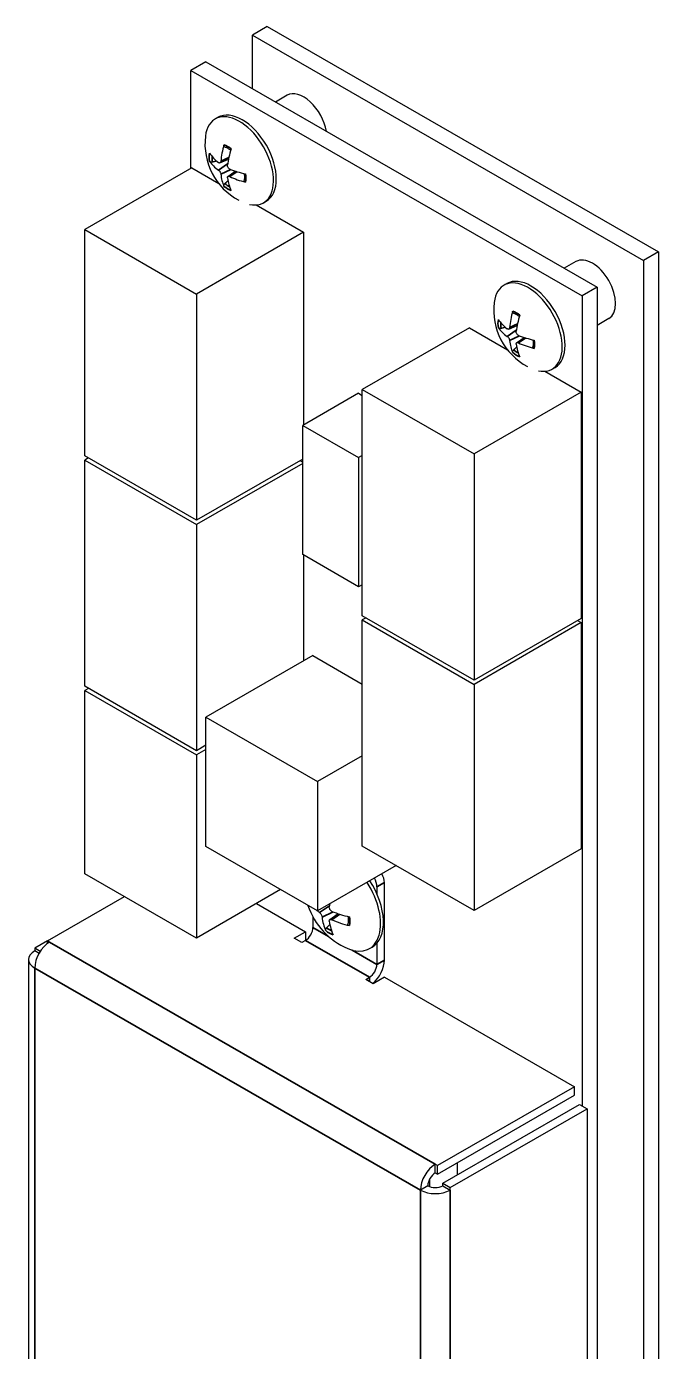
# Model space of a CAD drawing. Header units: millimetres. Extents: x 75184266 to 76346726, y -35850126 to -33679385.
# Drawn here: x 75501626 to 75511859, y -35635504 to -35614050 of the extents above; entities that cross this region are included whole.
import ezdxf

# ---------------------------------------------------------------- set-up
doc = ezdxf.new("R2010")
doc.units = ezdxf.units.MM
doc.header["$LTSCALE"] = 50
doc.header["$MEASUREMENT"] = 0
doc.layers.add('가시적인 것(ISO)', color=7, linetype='CONTINUOUS', lineweight=25)
doc.layers.add('가시적인 좁은 것(ISO)', color=7, linetype='CONTINUOUS', lineweight=35, true_color=0xc0c0c0)

msp = doc.modelspace()

# ---------------------------------------------------------------- linework, layer by layer
at = {"layer": '가시적인 것(ISO)'}
for p, q in [((75505524.9, -35614050.4), (75505283.5, -35614189.3)), ((75505524.9, -35614050.4), (75511859.5, -35617698.2)), ((75505283.5, -35615057.9), (75505283.5, -35614189.3)), ((75505283.5, -35614189.3), (75511618.2, -35617837.2)), ((75504529.4, -35614623.6), (75504288.1, -35614762.6)), ((75504288.1, -35616349.4), (75504288.1, -35614762.6)), ((75504288.1, -35614762.6), (75510622.7, -35618410.4)), ((75504529.4, -35614623.6), (75510864.1, -35618271.5)), ((75505847, -35615164), (75505657.4, -35615273.2)), ((75504681.4, -35615547.2), (75504727, -35615520.9)), ((75504759.2, -35616259.2), (75504895.2, -35616199.2)), ((75504303.2, -35616340.7), (75502568.7, -35617339.5)), ((75504303.2, -35616340.7), (75504738.3, -35616591.3)), ((75504886.3, -35616479.1), (75505006.9, -35616391.3)), ((75505343.5, -35616939.7), (75506113.1, -35617382.9)), ((75505462.7, -35616904), (75505508.3, -35616877.8)), ((75502568.7, -35621001.5), (75502568.7, -35617339.5)), ((75502568.7, -35617339.5), (75504378.6, -35618381.7)), ((75506113.1, -35617382.9), (75504378.6, -35618381.7)), ((75506113.1, -35617382.9), (75506113.1, -35620500.4)), ((75511859.5, -35617698.2), (75511618.2, -35617837.2)), ((75511859.5, -35617698.2), (75511859.5, -35660421.7)), ((75510522.5, -35617856.5), (75510333, -35617965.6)), ((75511618.2, -35617837.2), (75511618.2, -35660560.6)), ((75509356.9, -35618239.7), (75509402.5, -35618213.4)), ((75504378.6, -35618381.7), (75504378.6, -35622043.8)), ((75510864.1, -35618271.5), (75510622.7, -35618410.4)), ((75510622.7, -35618410.4), (75510622.7, -35631526.1)), ((75510864.1, -35618271.5), (75510864.1, -35660994.9)), ((75511054.8, -35618780.7), (75510864.1, -35618890.5)), ((75508797.8, -35618928.9), (75507063.3, -35619927.7)), ((75508797.8, -35618928.9), (75509413.9, -35619283.7)), ((75509434.8, -35618951.7), (75509570.7, -35618891.7)), ((75509561.9, -35619171.6), (75509682.5, -35619083.8)), ((75510019, -35619632.2), (75510607.7, -35619971.2)), ((75510138.3, -35619596.5), (75510183.9, -35619570.3)), ((75507063.3, -35623589.8), (75507063.3, -35619927.7)), ((75507063.3, -35619927.7), (75508873.2, -35620970)), ((75507002.9, -35619987.9), (75506098, -35620509.1)), ((75507002.9, -35619987.9), (75507063.3, -35620022.7)), ((75510607.7, -35619971.2), (75508873.2, -35620970)), ((75510607.7, -35619971.2), (75510607.7, -35623633.2)), ((75506098, -35622601.6), (75506098, -35620509.1)), ((75506098, -35620509.1), (75507002.9, -35621030.2)), ((75504378.6, -35622043.8), (75502568.7, -35621001.5)), ((75507063.3, -35620995.4), (75507002.9, -35621030.2)), ((75507002.9, -35621030.2), (75507002.9, -35623122.8)), ((75508873.2, -35620970), (75508873.2, -35624632)), ((75502629.3, -35621036.4), (75502568.7, -35621071.3)), ((75502568.7, -35624733.3), (75502568.7, -35621071.3)), ((75502568.7, -35621071.3), (75504378.6, -35622113.5)), ((75506098, -35621053.6), (75504378.6, -35622043.8)), ((75506098, -35621123.4), (75504378.6, -35622113.5)), ((75506052.5, -35621079.8), (75506098, -35621106)), ((75504378.6, -35622113.5), (75504378.6, -35625775.5)), ((75507002.9, -35623122.8), (75506098, -35622601.6)), ((75506113.1, -35622610.3), (75506113.1, -35624322.6)), ((75507063.3, -35623088), (75507002.9, -35623122.8)), ((75508873.2, -35624632), (75507063.3, -35623589.8)), ((75507123.8, -35623624.6), (75507063.3, -35623659.5)), ((75507063.3, -35627321.5), (75507063.3, -35623659.5)), ((75507063.3, -35623659.5), (75508873.2, -35624701.8)), ((75510607.7, -35623633.2), (75508873.2, -35624632)), ((75510607.7, -35623702.9), (75508873.2, -35624701.8)), ((75510547.1, -35623668.1), (75510607.7, -35623702.9)), ((75510607.7, -35623702.9), (75510607.7, -35627364.9)), ((75506263.9, -35624235.8), (75504529.4, -35625234.6)), ((75506263.9, -35624235.8), (75507063.3, -35624696.1)), ((75504378.6, -35625775.5), (75502568.7, -35624733.3)), ((75502629.3, -35624768.1), (75502568.7, -35624803)), ((75502568.7, -35627767.5), (75502568.7, -35624803)), ((75502568.7, -35624803), (75504378.6, -35625845.3)), ((75508873.2, -35624701.8), (75508873.2, -35628363.8)), ((75504529.4, -35627327.2), (75504529.4, -35625234.6)), ((75504529.4, -35625234.6), (75506339.3, -35626276.8)), ((75504529.4, -35625688.7), (75504378.6, -35625775.5)), ((75504529.4, -35625758.4), (75504378.6, -35625845.3)), ((75504378.6, -35625845.3), (75504378.6, -35628809.8)), ((75507063.3, -35625859.9), (75506339.3, -35626276.8)), ((75506339.3, -35626276.8), (75506339.3, -35628369.4)), ((75506339.3, -35628369.4), (75504529.4, -35627327.2)), ((75508873.2, -35628363.8), (75507063.3, -35627321.5)), ((75510607.7, -35627364.9), (75508873.2, -35628363.8)), ((75507611.2, -35627637), (75506339.3, -35628369.4)), ((75504378.6, -35628809.8), (75502568.7, -35627767.5)), ((75505741.3, -35628025), (75504378.6, -35628809.8)), ((75507299.9, -35627979.4), (75507299.9, -35628093.4)), ((75507420.5, -35629165.5), (75507420.5, -35627909.9)), ((75501965.4, -35628856), (75503212.2, -35628138.1)), ((75505348.9, -35628251), (75506143.2, -35628708.4)), ((75506263.9, -35628467), (75506263.9, -35628638.4)), ((75506537.6, -35628511), (75506670.4, -35628414.2)), ((75505962.3, -35628812.6), (75506143.2, -35628708.4)), ((75506143.2, -35628708.4), (75506143.2, -35628847.4)), ((75506538.6, -35628592), (75506486.4, -35628643)), ((75501965.4, -35628857), (75501759.4, -35628975.6)), ((75502000.7, -35628876.4), (75501965.4, -35628856)), ((75501965.4, -35628899.8), (75501965.4, -35628856)), ((75506082.9, -35628882.1), (75505962.3, -35628812.6)), ((75506143.2, -35628847.4), (75506082.9, -35628882.1)), ((75507179.9, -35628981.2), (75507225.7, -35628954.8)), ((75507299.9, -35628894.2), (75507299.9, -35629234.9)), ((75501659.5, -35629155.4), (75501659.5, -35645878.6)), ((75501848.4, -35629026.8), (75501759.4, -35628975.6)), ((75501759.4, -35628975.6), (75501759.4, -35629016.4)), ((75501829.8, -35629056.9), (75501759.4, -35629016.4)), ((75507118.9, -35629478.7), (75507179.2, -35629443.9)), ((75507239.5, -35629548.2), (75507118.9, -35629478.7)), ((75507420.5, -35629443.9), (75507239.5, -35629548.2)), ((75507420.5, -35629443.9), (75510497.3, -35631215.8)), ((75510497.3, -35631215.8), (75508280.2, -35632492.5)), ((75510497.3, -35631355.3), (75510497.3, -35631215.8)), ((75508280.2, -35632632), (75510497.3, -35631355.3)), ((75508365.5, -35632779.8), (75510582.7, -35631503)), ((75510582.7, -35631503), (75510703.3, -35631572.5)), ((75508486.2, -35632849.3), (75510703.3, -35631572.5)), ((75510703.3, -35631572.5), (75510703.3, -35648377.4)), ((75508280.2, -35632492.5), (75508244.9, -35632472.2)), ((75508244.9, -35632611.7), (75508244.9, -35632472.2)), ((75508244.9, -35632611.7), (75508280.2, -35632632)), ((75508280.2, -35632632), (75508280.2, -35632492.5)), ((75508601.7, -35632446.9), (75508601.7, -35632643.8)), ((75508124.2, -35632820.6), (75508003.6, -35632890.1)), ((75508149.2, -35632721.3), (75508149.2, -35632832.5)), ((75508365.5, -35632820.6), (75508365.5, -35632779.8)), ((75508365.5, -35632779.8), (75508486.2, -35632849.3)), ((75508365.5, -35632820.6), (75508486.2, -35632890.1)), ((75508486.2, -35632890.1), (75508486.2, -35632849.3))]:
    msp.add_line(p, q, dxfattribs=at)
for centre, radius, start, end in [((75505550.5, -35615950.1), 1034.8, 173.20272, 241.93885), ((75510226.1, -35618642.5), 1034.8, 173.20272, 241.93885), ((75507270.7, -35627925.5), 1143.2, 198.06128, 247.22866)]:
    msp.add_arc(centre, radius, start, end, dxfattribs=at)
for centre, major_axis, ratio, start_param, end_param in [((75506113.1, -35615626.1), (-266.1, 462.1), 0.5780931, 4.138168, 6.2831853), ((75505072, -35616225.6), (-390.7, 678.4), 0.5780931, 2.6639478, 6.9422655), ((75505117.6, -35616199.4), (-390.7, 678.4), 0.5780931, 3.1415927, 6.2831853), ((75505548.5, -35615967.6), (-1027.8, 118.4), 0.550374, 0.4397689, 0.7244649), ((75505564.1, -35615958.6), (-548.5, -877.2), 0.6532555, 5.1079716, 5.3926676), ((75505534.3, -35615941.4), (487.6, 912.5), 0.4971927, 1.9268826, 2.2115786), ((75505548.5, -35615933.2), (-1027.2, -123.1), 0.5956335, 0.3051743, 0.5898704), ((75505564.1, -35615960.2), (-619.5, -828.6), 0.597961, 5.691766, 5.9764621), ((75505534.3, -35615943.1), (410.1, 949.8), 0.5524873, 2.4148718, 2.6995679), ((75505549.9, -35615968.5), (-1034.1, 33), 0.4948652, 0.9280961, 1.2127921), ((75505549.9, -35615934), (1033.9, 37.7), 0.6511423, 4.0301594, 4.3148554), ((75510788.6, -35618318.6), (-266.1, 462.1), 0.5780931, 3.1415927, 6.2831853), ((75509747.6, -35618918.1), (-390.7, 678.4), 0.5780931, 2.6639478, 6.9422655), ((75509793.2, -35618891.8), (-390.7, 678.4), 0.5780931, 3.1415927, 6.2831853), ((75510239.7, -35618651.1), (-548.5, -877.2), 0.6532555, 5.1079716, 5.3926676), ((75510224.1, -35618660.1), (-1027.8, 118.4), 0.550374, 0.4397689, 0.7244649), ((75510209.9, -35618633.9), (487.6, 912.5), 0.4971927, 1.9268826, 2.2115786), ((75510224.1, -35618625.6), (-1027.2, -123.1), 0.5956335, 0.3051743, 0.5898704), ((75510225.5, -35618661), (-1034.1, 33), 0.4948652, 0.9280961, 1.2127921), ((75510239.7, -35618652.7), (-619.5, -828.6), 0.597961, 5.691766, 5.9764621), ((75510209.9, -35618635.5), (410.1, 949.8), 0.5524873, 2.4148718, 2.6995679), ((75510225.5, -35618626.5), (1033.9, 37.7), 0.6511423, 4.0301594, 4.3148554), ((75506791.8, -35628201.2), (433.9, -753.5), 0.5780931, 0, 1.662985), ((75507149, -35627892.5), (106.4, -184.8), 0.5780931, 0.7873319, 1.5277135), ((75507269.7, -35627823.1), (-106.4, 184.8), 0.5780931, 3.9289245, 4.6693062), ((75506745.9, -35628227.6), (433.9, -753.5), 0.5780931, 5.6339128, 7.9461703), ((75507254.4, -35627917), (527.1, 1014.1), 0.5054108, 2.157131, 2.2042335), ((75507268.8, -35627908.7), (1136.3, 123.2), 0.6038809, 3.6711298, 3.7366305), ((75507284.3, -35627935.4), (-673.9, -923.1), 0.6061791, 5.6865453, 5.9725801), ((75507254.4, -35627918.2), (466, 1043.6), 0.5449242, 2.4232504, 2.7092852), ((75507269.9, -35627943.8), (-1141.9, 49.4), 0.5031127, 0.9353953, 1.2214301), ((75507269.9, -35627909.3), (1141.6, 55.8), 0.6435475, 4.0237698, 4.3098045), ((75506143.2, -35628707.9), (-85.2, -147.9), 0.5780931, 0.7834645, 2.3542608), ((75502000.7, -35629155.4), (170.3, 295.7), 0.5780931, 0.7834645, 2.3542608), ((75502000.7, -35629155.4), (-341.3, 0), 0.5758617, 5.4977871, 7.0685835), ((75507179.2, -35629304.4), (170.3, 295.7), 0.5780931, 4.152997, 5.4958534), ((75507179.2, -35629304.4), (-85.2, -147.9), 0.5780931, 0.7834645, 2.3542608), ((75508244.9, -35632751.2), (-170.3, -295.7), 0.5780931, 3.9250571, 5.4958534), ((75508244.9, -35632751.2), (85.2, 147.9), 0.5780931, 0.7834645, 2.3542608), ((75508244.9, -35632751.2), (170.6, 0), 0.5758617, 3.9269908, 5.4977871), ((75508244.9, -35632751.2), (341.3, 0), 0.5758617, 3.9269908, 5.4977871)]:
    msp.add_ellipse(centre, major_axis=major_axis, ratio=ratio, start_param=start_param, end_param=end_param, dxfattribs=at)
for points, knots in [([(75504833.9, -35615998), (75504832.9, -35615997.7), (75504831.9, -35615997.2), (75504828.6, -35615995.3), (75504826.2, -35615992.8), (75504823.3, -35615987.2), (75504822.3, -35615983.1), (75504822, -35615975.6), (75504822.6, -35615970.8), (75504823.8, -35615966.5), (75504823.9, -35615966.2), (75504824, -35615966)], [0.060322561, 0.060322561, 0.060322561, 0.060322561, 0.06240527, 0.06240527, 0.068631844, 0.068631844, 0.074926552, 0.074926552, 0.081225734, 0.081225734, 0.081626533, 0.081626533, 0.081626533, 0.081626533]), ([(75504833.9, -35615998), (75504840.7, -35616000.2), (75504847.6, -35616002.9), (75504861.6, -35616008.9), (75504868.7, -35616012.3), (75504883.1, -35616019.9), (75504890.3, -35616024), (75504904.9, -35616033.1), (75504912.2, -35616038), (75504923.8, -35616046.4), (75504928.2, -35616049.7), (75504932.6, -35616053.1)], [1.36103709, 1.36103709, 1.36103709, 1.36103709, 1.44474706, 1.44474706, 1.52845704, 1.52845704, 1.61216701, 1.61216701, 1.69587698, 1.69587698, 1.74622524, 1.74622524, 1.74622524, 1.74622524]), ([(75504635.6, -35616243.6), (75504632.1, -35616244.6), (75504628, -35616245.3), (75504620, -35616245.9), (75504614.8, -35616245.7), (75504606.6, -35616244.4), (75504602.2, -35616242.9), (75504595.8, -35616239.6), (75504592.8, -35616237.2), (75504591, -35616234.7), (75504590.9, -35616234.6), (75504590.8, -35616234.4)], [0.057359934, 0.057359934, 0.057359934, 0.057359934, 0.06240527, 0.06240527, 0.068631844, 0.068631844, 0.074926552, 0.074926552, 0.081225734, 0.081225734, 0.081626533, 0.081626533, 0.081626533, 0.081626533]), ([(75504773.6, -35616231.8), (75504773.2, -35616237.4), (75504772, -35616243), (75504768, -35616252), (75504765.2, -35616255.4), (75504759, -35616259.7), (75504755.2, -35616260.8), (75504747, -35616260.3), (75504742.7, -35616258.7), (75504737.7, -35616255.4), (75504736.7, -35616254.7), (75504735.7, -35616253.8)], [0, 0, 0, 0, 0.009064486, 0.009064486, 0.018128973, 0.018128973, 0.027173959, 0.027173959, 0.036218944, 0.036218944, 0.038519937, 0.038519937, 0.038519937, 0.038519937]), ([(75504917.1, -35616358.3), (75504912, -35616356.3), (75504906.6, -35616352.9), (75504896.9, -35616344.3), (75504892.5, -35616339), (75504885.7, -35616328.1), (75504882.8, -35616321.7), (75504879.2, -35616309), (75504878.5, -35616302.5), (75504878.8, -35616295.4), (75504878.9, -35616294), (75504879.1, -35616292.5)], [0, 0, 0, 0, 0.009064486, 0.009064486, 0.018128973, 0.018128973, 0.027173959, 0.027173959, 0.036218944, 0.036218944, 0.038519937, 0.038519937, 0.038519937, 0.038519937]), ([(75504735.7, -35616375.8), (75504739.6, -35616378.5), (75504743.9, -35616382.5), (75504752.3, -35616391.9), (75504756.3, -35616397.5), (75504763, -35616408.5), (75504766.1, -35616414.7), (75504770.8, -35616426.8), (75504772.4, -35616432.7), (75504773.4, -35616439.1), (75504773.5, -35616440.4), (75504773.6, -35616441.6)], [0, 0, 0, 0, 0.009064486, 0.009064486, 0.018128973, 0.018128973, 0.027173959, 0.027173959, 0.036218944, 0.036218944, 0.038519937, 0.038519937, 0.038519937, 0.038519937]), ([(75504879.1, -35616502.3), (75504878.4, -35616497.4), (75504878.6, -35616492.4), (75504881.2, -35616484.3), (75504883.6, -35616481), (75504889.6, -35616476.8), (75504893.7, -35616475.5), (75504902.9, -35616475.4), (75504908.2, -35616476.6), (75504914.5, -35616479.1), (75504915.8, -35616479.7), (75504917.1, -35616480.3)], [0, 0, 0, 0, 0.009064486, 0.009064486, 0.018128973, 0.018128973, 0.027173959, 0.027173959, 0.036218944, 0.036218944, 0.038519937, 0.038519937, 0.038519937, 0.038519937]), ([(75505151, -35616431.4), (75505151.8, -35616437), (75505152.5, -35616442.4), (75505154, -35616456.8), (75505154.6, -35616465.6), (75505155.2, -35616482.8), (75505155.2, -35616491.2), (75505154.6, -35616507.4), (75505154, -35616515.3), (75505152.2, -35616530.5), (75505151, -35616537.8), (75505149.6, -35616544.9)], [2.9659081, 2.9659081, 2.9659081, 2.9659081, 3.01651658, 3.01651658, 3.10022342, 3.10022342, 3.18393026, 3.18393026, 3.2676371, 3.2676371, 3.35134394, 3.35134394, 3.35134394, 3.35134394]), ([(75504824, -35616638.4), (75504823.9, -35616638.2), (75504823.8, -35616638), (75504822.6, -35616635.2), (75504822, -35616631.3), (75504822.3, -35616624.2), (75504823.3, -35616619.6), (75504826.2, -35616611.8), (75504828.6, -35616607.2), (75504833.1, -35616600.6), (75504835.8, -35616597.4), (75504838.5, -35616594.9)], [0.018406939, 0.018406939, 0.018406939, 0.018406939, 0.018807738, 0.018807738, 0.02510692, 0.02510692, 0.031401628, 0.031401628, 0.037628202, 0.037628202, 0.042673538, 0.042673538, 0.042673538, 0.042673538]), ([(75505172.3, -35616569.3), (75505172.1, -35616569.2), (75505171.8, -35616569.2), (75505167.4, -35616568.1), (75505162.9, -35616566.2), (75505156.6, -35616562.2), (75505153.6, -35616559.4), (75505150.2, -35616554.1), (75505149.2, -35616550.7), (75505149.2, -35616546.9), (75505149.4, -35616545.9), (75505149.6, -35616544.9)], [0.018406939, 0.018406939, 0.018406939, 0.018406939, 0.018807738, 0.018807738, 0.02510692, 0.02510692, 0.031401628, 0.031401628, 0.037628202, 0.037628202, 0.039666143, 0.039666143, 0.039666143, 0.039666143]), ([(75509509.5, -35618690.5), (75509508.4, -35618690.1), (75509507.5, -35618689.7), (75509504.1, -35618687.8), (75509501.7, -35618685.2), (75509498.8, -35618679.6), (75509497.9, -35618675.6), (75509497.5, -35618668.1), (75509498.2, -35618663.3), (75509499.4, -35618659), (75509499.5, -35618658.7), (75509499.6, -35618658.4)], [0.060322561, 0.060322561, 0.060322561, 0.060322561, 0.06240527, 0.06240527, 0.068631844, 0.068631844, 0.074926552, 0.074926552, 0.081225734, 0.081225734, 0.081626533, 0.081626533, 0.081626533, 0.081626533]), ([(75509509.4, -35618690.5), (75509516.2, -35618692.7), (75509523.1, -35618695.3), (75509537.2, -35618701.4), (75509544.3, -35618704.8), (75509558.6, -35618712.3), (75509565.9, -35618716.5), (75509580.4, -35618725.6), (75509587.7, -35618730.5), (75509599.4, -35618738.9), (75509603.8, -35618742.2), (75509608.2, -35618745.6)], [1.36103709, 1.36103709, 1.36103709, 1.36103709, 1.44474706, 1.44474706, 1.52845704, 1.52845704, 1.61216701, 1.61216701, 1.69587698, 1.69587698, 1.74622524, 1.74622524, 1.74622524, 1.74622524]), ([(75509311.2, -35618936), (75509307.6, -35618937.1), (75509303.5, -35618937.8), (75509295.6, -35618938.4), (75509290.4, -35618938.2), (75509282.2, -35618936.8), (75509277.7, -35618935.4), (75509271.4, -35618932.1), (75509268.4, -35618929.7), (75509266.6, -35618927.2), (75509266.4, -35618927), (75509266.3, -35618926.9)], [0.057359934, 0.057359934, 0.057359934, 0.057359934, 0.06240527, 0.06240527, 0.068631844, 0.068631844, 0.074926552, 0.074926552, 0.081225734, 0.081225734, 0.081626533, 0.081626533, 0.081626533, 0.081626533]), ([(75509449.2, -35618924.3), (75509448.8, -35618929.9), (75509447.6, -35618935.4), (75509443.6, -35618944.4), (75509440.8, -35618947.9), (75509434.6, -35618952.2), (75509430.7, -35618953.3), (75509422.6, -35618952.8), (75509418.3, -35618951.1), (75509413.3, -35618947.9), (75509412.2, -35618947.1), (75509411.2, -35618946.3)], [0, 0, 0, 0, 0.009064486, 0.009064486, 0.018128973, 0.018128973, 0.027173959, 0.027173959, 0.036218944, 0.036218944, 0.038519937, 0.038519937, 0.038519937, 0.038519937]), ([(75509411.2, -35619068.3), (75509415.2, -35619071), (75509419.5, -35619074.9), (75509427.9, -35619084.4), (75509431.9, -35619089.9), (75509438.5, -35619100.9), (75509441.6, -35619107.1), (75509446.3, -35619119.3), (75509448, -35619125.2), (75509448.9, -35619131.6), (75509449.1, -35619132.8), (75509449.2, -35619134.1)], [0, 0, 0, 0, 0.009064486, 0.009064486, 0.018128973, 0.018128973, 0.027173959, 0.027173959, 0.036218944, 0.036218944, 0.038519937, 0.038519937, 0.038519937, 0.038519937]), ([(75509592.7, -35619050.8), (75509587.6, -35619048.7), (75509582.2, -35619045.4), (75509572.4, -35619036.8), (75509568, -35619031.5), (75509561.2, -35619020.5), (75509558.4, -35619014.2), (75509554.8, -35619001.4), (75509554, -35618995), (75509554.4, -35618987.9), (75509554.5, -35618986.4), (75509554.7, -35618985)], [0, 0, 0, 0, 0.009064486, 0.009064486, 0.018128973, 0.018128973, 0.027173959, 0.027173959, 0.036218944, 0.036218944, 0.038519937, 0.038519937, 0.038519937, 0.038519937]), ([(75509499.6, -35619330.8), (75509499.5, -35619330.7), (75509499.4, -35619330.5), (75509498.2, -35619327.6), (75509497.5, -35619323.8), (75509497.9, -35619316.7), (75509498.8, -35619312.1), (75509501.7, -35619304.3), (75509504.1, -35619299.7), (75509508.7, -35619293.1), (75509511.4, -35619289.9), (75509514, -35619287.4)], [0.018406939, 0.018406939, 0.018406939, 0.018406939, 0.018807738, 0.018807738, 0.02510692, 0.02510692, 0.031401628, 0.031401628, 0.037628202, 0.037628202, 0.042673538, 0.042673538, 0.042673538, 0.042673538]), ([(75509554.7, -35619194.8), (75509553.9, -35619189.8), (75509554.1, -35619184.9), (75509556.7, -35619176.7), (75509559.1, -35619173.5), (75509565.2, -35619169.3), (75509569.2, -35619168), (75509578.5, -35619167.9), (75509583.7, -35619169.1), (75509590, -35619171.6), (75509591.4, -35619172.1), (75509592.7, -35619172.8)], [0, 0, 0, 0, 0.009064486, 0.009064486, 0.018128973, 0.018128973, 0.027173959, 0.027173959, 0.036218944, 0.036218944, 0.038519937, 0.038519937, 0.038519937, 0.038519937]), ([(75509847.9, -35619261.8), (75509847.6, -35619261.7), (75509847.4, -35619261.7), (75509843, -35619260.5), (75509838.5, -35619258.7), (75509832.2, -35619254.7), (75509829.2, -35619251.8), (75509825.8, -35619246.6), (75509824.8, -35619243.2), (75509824.8, -35619239.4), (75509824.9, -35619238.4), (75509825.1, -35619237.3)], [0.018406939, 0.018406939, 0.018406939, 0.018406939, 0.018807738, 0.018807738, 0.02510692, 0.02510692, 0.031401628, 0.031401628, 0.037628202, 0.037628202, 0.039666143, 0.039666143, 0.039666143, 0.039666143]), ([(75509826.6, -35619123.9), (75509827.4, -35619129.4), (75509828.1, -35619134.9), (75509829.5, -35619149.3), (75509830.1, -35619158.1), (75509830.7, -35619175.3), (75509830.7, -35619183.7), (75509830.1, -35619199.9), (75509829.5, -35619207.8), (75509827.7, -35619223), (75509826.6, -35619230.3), (75509825.1, -35619237.3)], [2.9659081, 2.9659081, 2.9659081, 2.9659081, 3.01651658, 3.01651658, 3.10022342, 3.10022342, 3.18393026, 3.18393026, 3.2676371, 3.2676371, 3.35134394, 3.35134394, 3.35134394, 3.35134394]), ([(75506572.1, -35628376.8), (75506566.3, -35628374.3), (75506560.2, -35628370.5), (75506549.1, -35628360.5), (75506544.1, -35628354.3), (75506536.5, -35628341.8), (75506533.3, -35628334.5), (75506529.3, -35628319.9), (75506528.6, -35628312.6), (75506529.1, -35628304.9), (75506529.2, -35628303.8), (75506529.3, -35628302.6)], [0, 0, 0, 0, 0.010349363, 0.010349363, 0.020698727, 0.020698727, 0.031031719, 0.031031719, 0.041364712, 0.041364712, 0.043250118, 0.043250118, 0.043250118, 0.043250118]), ([(75506369.5, -35628395.3), (75506374, -35628398.5), (75506379, -35628403.1), (75506388.5, -35628414), (75506393, -35628420.4), (75506400.6, -35628433), (75506404.1, -35628440.1), (75506409.3, -35628453.9), (75506411.1, -35628460.7), (75506412.1, -35628467.5), (75506412.3, -35628468.5), (75506412.4, -35628469.5)], [0, 0, 0, 0, 0.010349363, 0.010349363, 0.020698727, 0.020698727, 0.031031719, 0.031031719, 0.041364712, 0.041364712, 0.043250118, 0.043250118, 0.043250118, 0.043250118]), ([(75506529.3, -35628536.9), (75506528.5, -35628531.2), (75506528.8, -35628525.6), (75506531.9, -35628516.4), (75506534.8, -35628512.8), (75506541.8, -35628508.2), (75506546.5, -35628506.8), (75506557.2, -35628506.9), (75506563.2, -35628508.3), (75506570, -35628511), (75506571.1, -35628511.5), (75506572.1, -35628512)], [0, 0, 0, 0, 0.010349363, 0.010349363, 0.020698727, 0.020698727, 0.031031719, 0.031031719, 0.041364712, 0.041364712, 0.043250118, 0.043250118, 0.043250118, 0.043250118]), ([(75506832.9, -35628461.3), (75506833.7, -35628467.1), (75506834.3, -35628472.8), (75506835.8, -35628487.9), (75506836.4, -35628497.2), (75506837, -35628515.5), (75506837, -35628524.4), (75506836.4, -35628541.7), (75506835.8, -35628550.1), (75506834, -35628566.4), (75506832.8, -35628574.3), (75506831.3, -35628581.8)], [2.97511733, 2.97511733, 2.97511733, 2.97511733, 3.02247223, 3.02247223, 3.10219614, 3.10219614, 3.18192006, 3.18192006, 3.26164397, 3.26164397, 3.34136789, 3.34136789, 3.34136789, 3.34136789]), ([(75506471.6, -35628689.5), (75506471.5, -35628689.3), (75506471.4, -35628689.1), (75506470, -35628686.1), (75506469.3, -35628682), (75506469.5, -35628674.3), (75506470.5, -35628669.4), (75506473.5, -35628661.1), (75506476, -35628656.2), (75506480.8, -35628649.2), (75506483.6, -35628645.8), (75506486.4, -35628643)], [0.019492868, 0.019492868, 0.019492868, 0.019492868, 0.019953422, 0.019953422, 0.026639849, 0.026639849, 0.033321368, 0.033321368, 0.039927389, 0.039927389, 0.045276847, 0.045276847, 0.045276847, 0.045276847]), ([(75506855.6, -35628607.1), (75506855.3, -35628607), (75506855, -35628606.9), (75506850.3, -35628605.8), (75506845.6, -35628603.9), (75506838.9, -35628599.8), (75506835.7, -35628596.8), (75506832.1, -35628591.3), (75506831, -35628587.8), (75506831, -35628583.8), (75506831.1, -35628582.8), (75506831.3, -35628581.8)], [0.019492868, 0.019492868, 0.019492868, 0.019492868, 0.019953422, 0.019953422, 0.026639849, 0.026639849, 0.033321368, 0.033321368, 0.039927389, 0.039927389, 0.041966112, 0.041966112, 0.041966112, 0.041966112])]:
    msp.add_open_spline(points, degree=3, knots=knots, dxfattribs=at)
for points, weights in [([(75504635.6, -35616243.6), (75504669.8, -35616233.8), (75504701.1, -35616224.9)], [1.00343096396, 1.00680423159, 1.00829050159]), ([(75504887.2, -35616547.8), (75504863.9, -35616570.3), (75504838.5, -35616594.9)], [1.00827661859, 1.00678852694, 1.00343095955]), ([(75509311.2, -35618936), (75509345.3, -35618926.3), (75509376.6, -35618917.4)], [1.00343096396, 1.00680423159, 1.00829050159]), ([(75509562.7, -35619240.3), (75509539.4, -35619262.8), (75509514, -35619287.4)], [1.00827661859, 1.00678852694, 1.00343095955])]:
    msp.add_rational_spline(points, weights, degree=2, dxfattribs=at)
at = {"layer": '가시적인 좁은 것(ISO)'}
for p, q in [((75504735.7, -35616375.8), (75504881.4, -35616276.3)), ((75504773.6, -35616231.8), (75504901.7, -35616169.4)), ((75504773.6, -35616441.6), (75504933.7, -35616365)), ((75504917.1, -35616480.3), (75505035.9, -35616400.5)), ((75509449.2, -35618924.3), (75509577.2, -35618861.8)), ((75509411.2, -35619068.3), (75509557, -35618968.8)), ((75509449.2, -35619134.1), (75509609.3, -35619057.4)), ((75509592.7, -35619172.8), (75509711.5, -35619093)), ((75507299.9, -35627979.4), (75507420.5, -35627909.9)), ((75506369.5, -35628395.3), (75506531.6, -35628285)), ((75506412.4, -35628469.5), (75506590.1, -35628384.2)), ((75506572.1, -35628512), (75506701.9, -35628424.7)), ((75506263.9, -35628638.4), (75506514.1, -35628782.4)), ((75502000.7, -35628876.4), (75508244.9, -35632472.2)), ((75507179.2, -35629443.9), (75506143.2, -35628847.4)), ((75506899.7, -35629004.5), (75507299.9, -35629234.9)), ((75507299.9, -35629234.9), (75507420.5, -35629165.5)), ((75501759.4, -35629294.4), (75501759.4, -35646017.5)), ((75508003.6, -35632890.1), (75501759.4, -35629294.4)), ((75507179.2, -35629443.9), (75507179.2, -35629513.4)), ((75508003.6, -35649613.3), (75508003.6, -35632890.1)), ((75508486.2, -35632890.1), (75508486.2, -35649613.3))]:
    msp.add_line(p, q, dxfattribs=at)
for centre, major_axis, start_param, end_param in [((75504881.6, -35616335.3), (209.2, -363.3), 3.7335005, 4.1243485), ((75504881.6, -35616335.3), (-209.2, 363.3), 5.3042969, 5.6951448), ((75504893.4, -35616328.5), (-186, 323), 0.7098771, 0.9972947), ((75504881.6, -35616335.3), (-209.2, 363.3), 3.7335005, 4.1243485), ((75504881.6, -35616335.3), (209.2, -363.3), 5.3042969, 5.6951448), ((75504893.4, -35616328.5), (-186, 323), 2.1481654, 2.4353349), ((75509557.1, -35619027.8), (-209.2, 363.3), 5.3042969, 5.6951448), ((75509557.1, -35619027.8), (209.2, -363.3), 3.7335005, 4.1243485), ((75509569, -35619021), (-186, 323), 0.7098771, 0.9972947), ((75509569, -35619021), (-186, 323), 2.1481654, 2.4353349), ((75509557.1, -35619027.8), (-209.2, 363.3), 3.7335005, 4.1243485), ((75509557.1, -35619027.8), (209.2, -363.3), 5.3042969, 5.6951448), ((75506532.3, -35628350.7), (-232.2, 403.2), 3.7432313, 4.1146178), ((75506532.3, -35628350.7), (232.2, -403.2), 5.3140276, 5.6854141), ((75506544.8, -35628343.4), (-207.5, 360.4), 2.1580945, 2.4318407)]:
    msp.add_ellipse(centre, major_axis=major_axis, ratio=0.5780931, start_param=start_param, end_param=end_param, dxfattribs=at)

doc.saveas('drawing.dxf')
